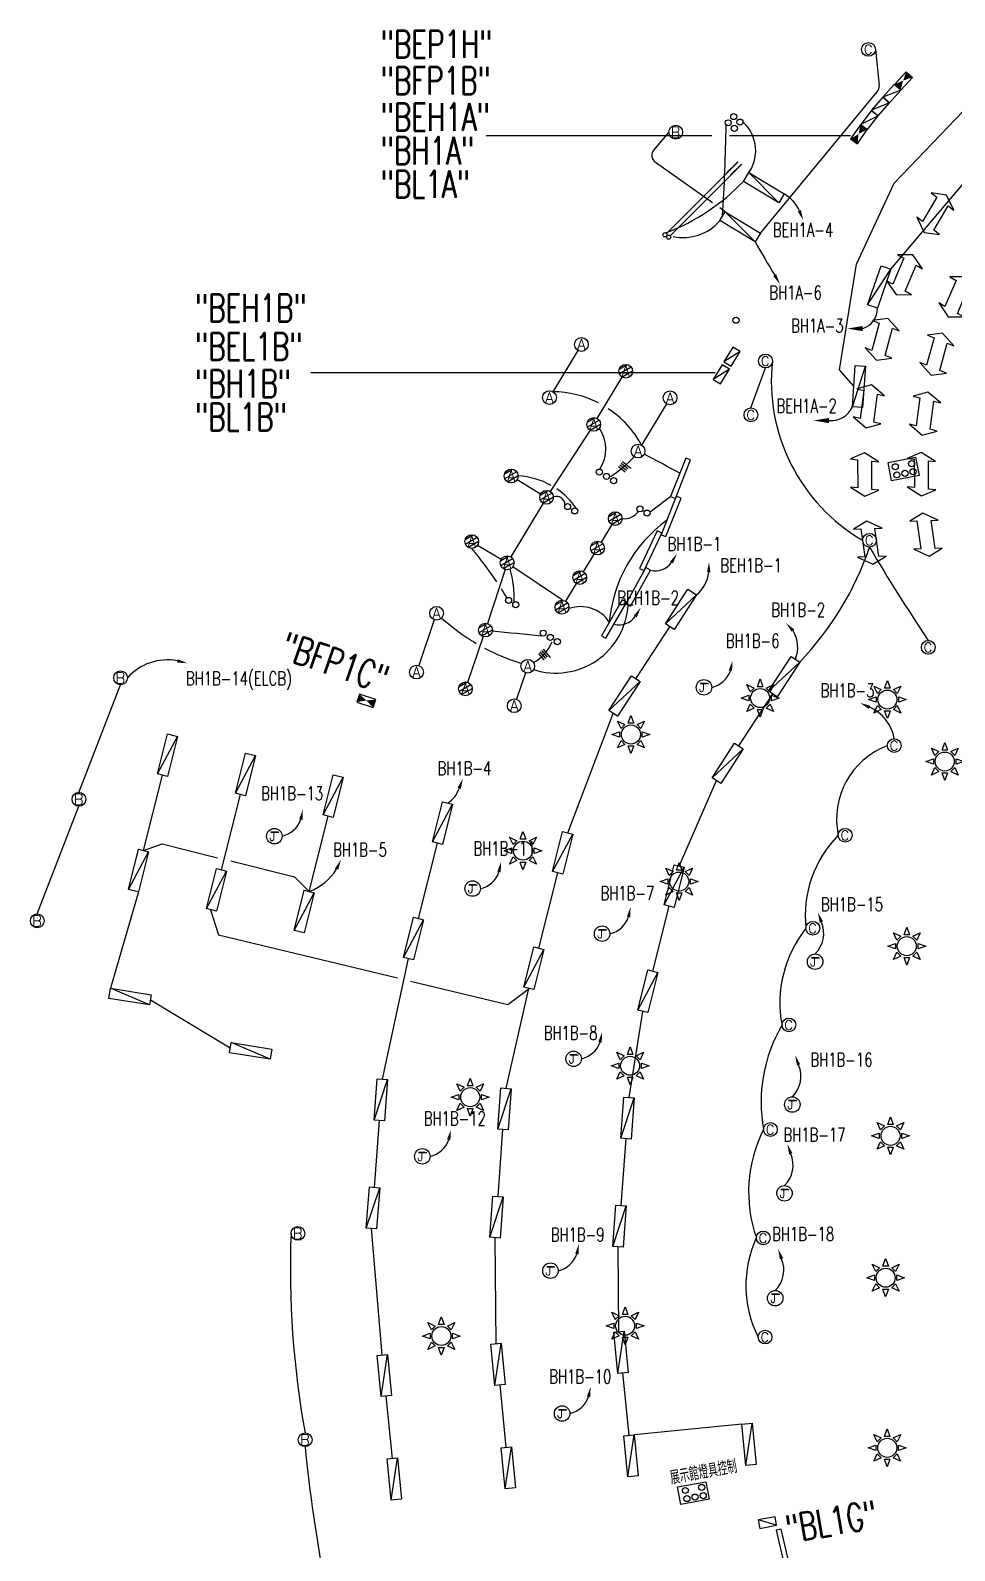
# Model space of a CAD drawing. Header units: millimetres. Extents: x 2956 to 16014, y 779 to 11660.
# Drawn here: x 2956 to 5638, y 6089 to 10500 of the extents above; entities that cross this region are included whole.
import ezdxf
from ezdxf.enums import TextEntityAlignment as Align

# ---------------------------------------------------------------- set-up
doc = ezdxf.new("R2010")
doc.units = ezdxf.units.MM
doc.header["$LTSCALE"] = 100
doc.layers.get('0').update_dxf_attribs({"color": 9})
for name, color, linetype in [('EL-BT', 6, 'Continuous'), ('EL-P', 3, 'Continuous'), ('EL-RISE', 11, 'Continuous'), ('EL-S-B', 6, 'Continuous'), ('EL-TEXT', 51, 'Continuous'), ('EP-PANEL-B', 1, 'Continuous'), ('EP-PANEL-TEXT', 1, 'Continuous')]:
    doc.layers.add(name, color=color, linetype=linetype)
doc.layers.add('NEW_LED_17W', color=30, linetype='Continuous', true_color=0xffb347)
doc.layers.add('NEW_LED_25W', color=4, linetype='Continuous', true_color=0x35c9ff)
doc.styles.add('LSP', font='txt.shx', dxfattribs={"width": 0.7, "bigfont": 'CHINESET.shx'})
doc.styles.get("Standard").update_dxf_attribs({"font": 'txt', "bigfont": 'chineset.shx'})
pattern_1 = [(30, (300.013, 279.966), (-6, 10.392305), [])]

# ---------------------------------------------------------------- blocks, each defined once
blk = doc.blocks.new('300D')
blk.add_circle((0, 0), 0.5)
blk.add_text('C', height=0.7).set_placement((-0.02, -0.36), align=Align.CENTER)
blk = doc.blocks.new('100S')
blk.add_circle((0, 0), 0.5)
blk.add_text('B', height=0.8).set_placement((-0.02, -0.41), align=Align.CENTER)
blk = doc.blocks.new('100D')
blk.add_circle((0, 0), 0.5)
blk.add_text('A', height=0.8).set_placement((0, 0), align=Align.MIDDLE)
blk = doc.blocks.new('402S')
for p, q in [((-2, 0.5), (2, -0.5)), ((-2, 0.5), (2, 0.5)), ((-2, -0.5), (-2, 0.5)), ((-2, 0.5), (-2, 0.5)), ((2, 0.5), (2, -0.5)), ((2, -0.5), (-2, -0.5))]:
    blk.add_line(p, q)
blk = doc.blocks.new('401H')
for p, q in [((2, 0.25), (-2, 0.25)), ((-2, 0.25), (-2, -0.25)), ((2, -0.25), (2, 0.25)), ((-2, -0.25), (2, -0.25))]:
    blk.add_line(p, q)
blk = doc.blocks.new('5S')
for centre, radius in [((-0.416, 0.591), 0.146), ((0.385, 0.591), 0.148), ((-0.416, 0.191), 0.146), ((-0.013, 0.191), 0.148), ((0.385, 0.191), 0.148)]:
    blk.add_circle(centre, radius)
blk = doc.blocks.new('SS-1')
blk.add_lwpolyline([(-30.1, 0.1, 0, 10, 0), (-0.1, 0.1, 10, 10, 0)], format="xyseb")
blk = doc.blocks.new('CEILBOX')
for p, q in [((21.4, 7.5), (7.9, 7.5)), ((7.9, 7.5), (23.8, 7.5))]:
    blk.add_line(p, q)
blk.add_circle((15, 0), 15)
blk.add_text('J', height=16).set_placement((11.1, -8.7), align=Align.CENTER)
blk = doc.blocks.new('3S')
for centre, radius in [((-0.404, 0.178), 0.146), ((0, 0.179), 0.148), ((0.398, 0.179), 0.148)]:
    blk.add_circle(centre, radius)
blk = doc.blocks.new('2S')
for centre, radius in [((-0.204, 0.165), 0.146), ((0.199, 0.166), 0.148)]:
    blk.add_circle(centre, radius)
blk = doc.blocks.new('4S')
for centre, radius in [((-0.191, 0.597), 0.146), ((0.212, 0.598), 0.148), ((-0.191, 0.197), 0.146), ((0.212, 0.198), 0.148)]:
    blk.add_circle(centre, radius)
blk = doc.blocks.new('1S')
blk.add_circle((0.004, 0.187), 0.148)
blk = doc.blocks.new('31W')
for p, q in [((-0.37, 0.5), (-0.37, -0.5)), ((-0.12, 0.5), (-0.12, -0.5)), ((0.13, 0.5), (0.13, -0.5)), ((0.38, 0.5), (0.38, -0.75))]:
    blk.add_line(p, q)
at = {"const_width": 0.05}
blk.add_lwpolyline([(0.35, -0.75, 1), (0.4, -0.75, 1)], format="xyb", close=True, dxfattribs=at)
blk = doc.blocks.new('P-D')
blk.add_line((-212.1, -206.1), (-4.2, 1.8))
blk.add_circle((0, 6), 6)
blk.add_trace([(-213.5, -204.7), (-210.7, -207.6), (-181, -173), (-178.2, -175.9)])
blk = doc.blocks.new('LPANEL')
for p, q in [((21, -0.1), (-29, -0.1)), ((-29, -0.1), (-29, -25.1)), ((-29, -0.1), (21, -25.1)), ((-29, -25.1), (21, -25.1)), ((21, -25.1), (21, -0.1))]:
    blk.add_line(p, q)
blk = doc.blocks.new('PPANEL')
for p, q in [((-31.5, -0.1), (-31.5, -24.6)), ((18.5, -0.1), (-31.5, -0.1)), ((-31.5, -24.6), (18.5, -24.6)), ((18.5, -24.6), (18.5, -0.1))]:
    blk.add_line(p, q)
for points in [[(-6.5, -11.1), (-31.5, -0.1), (-31.5, -24.6)], [(18.5, -0.1), (18.5, -24.6), (-6.5, -11.1)]]:
    blk.add_solid(points)
blk = doc.blocks.new('NEW_LED_25W_SYMBOL')
for points in [[(0, 110.6), (15.8, 66), (-15.8, 66)], [(-110.1, 0), (-65.7, 15.9), (-65.7, -15.9)], [(-77.8, 78.2), (-35.3, 57.9), (-57.6, 35.4)], [(77.9, 78.2), (57.6, 35.4), (35.3, 57.9)], [(110.1, 0), (65.7, -15.9), (65.7, 15.9)], [(-77.9, -78.3), (-57.6, -35.4), (-35.3, -57.9)], [(0, -110.7), (-15.8, -66), (15.8, -66)], [(77.8, -78.3), (35.3, -57.9), (57.6, -35.4)]]:
    blk.add_lwpolyline(points, close=True)
blk.add_circle((0, 0), 55.2)

msp = doc.modelspace()

# ---------------------------------------------------------------- hatches: boundary and pattern name
at = {"layer": 'EL-BT'}
h = msp.add_hatch(dxfattribs=at)
h.set_pattern_fill('U,I', color=256, scale=12, angle=30, style=2, pattern_type=0)
h.set_pattern_definition(pattern_1)
edge = h.paths.add_edge_path()
edge.add_line((5128.2, 10000.3), (5040.8, 10087.8))
edge = h.paths.add_edge_path()
edge.add_line((5128.2, 10000.3), (5025.3, 10062.1))
edge = h.paths.add_edge_path()
edge.add_line((5025.3, 10062.1), (5040.8, 10087.8))
edge = h.paths.add_edge_path()
edge.add_line((5040.8, 10087.8), (5143.6, 10026))
edge = h.paths.add_edge_path()
edge.add_line((5143.6, 10026), (5128.2, 10000.3))
h = msp.add_hatch(dxfattribs=at)
h.set_pattern_fill('U,I', color=256, scale=12, angle=30, style=2, pattern_type=0)
h.set_pattern_definition([(30, (-10777.316, -4109.106), (-6, 10.392305), [])])
edge = h.paths.add_edge_path()
edge.add_arc((4683.9, 9511.4), 20, 0, 360)
h = msp.add_hatch(dxfattribs=at)
h.set_pattern_fill('U,I', color=256, scale=12, angle=30, style=2, pattern_type=0)
h.set_pattern_definition(pattern_1)
edge = h.paths.add_edge_path()
edge.add_line((5341.6, 9408.1), (5380, 9525.7))
edge = h.paths.add_edge_path()
edge.add_line((5341.6, 9408.1), (5350.1, 9527.8))
edge = h.paths.add_edge_path()
edge.add_line((5350.1, 9527.8), (5380, 9525.7))
edge = h.paths.add_edge_path()
edge.add_line((5380, 9525.7), (5371.5, 9406))
edge = h.paths.add_edge_path()
edge.add_line((5371.5, 9406), (5341.6, 9408.1))
h = msp.add_hatch(dxfattribs=at)
h.set_pattern_fill('U,I', color=256, scale=12, angle=30, style=2, pattern_type=0)
h.set_pattern_definition([(30, (-10870.138, -4263.326), (-6, 10.392305), [])])
edge = h.paths.add_edge_path()
edge.add_arc((4591.1, 9357.2), 20, 0, 360)
h = msp.add_hatch(dxfattribs=at)
h.set_pattern_fill('U,I', color=256, scale=12, angle=30, style=2, pattern_type=0)
h.set_pattern_definition([(30, (-11109.927, -4413.17), (-6, 10.392305), [])])
edge = h.paths.add_edge_path()
edge.add_arc((4351.3, 9207.4), 20, 0, 360)
h = msp.add_hatch(dxfattribs=at)
h.set_pattern_fill('U,I', color=256, scale=12, angle=30, style=2, pattern_type=0)
h.set_pattern_definition([(30, (-11007.089, -4475.011), (-6, 10.392305), [])])
edge = h.paths.add_edge_path()
edge.add_arc((4454.2, 9145.5), 20, 0, 360)
h = msp.add_hatch(dxfattribs=at)
h.set_pattern_fill('U,I', color=256, scale=12, angle=30, style=2, pattern_type=0)
h.set_pattern_definition(pattern_1)
edge = h.paths.add_edge_path()
edge.add_line((4830.8, 9148.4), (4786.4, 9037))
edge = h.paths.add_edge_path()
edge.add_line((4786.4, 9037), (4800.3, 9031.4))
edge = h.paths.add_edge_path()
edge.add_line((4800.3, 9031.4), (4844.7, 9142.9))
edge = h.paths.add_edge_path()
edge.add_line((4844.7, 9142.9), (4830.8, 9148.4))
h = msp.add_hatch(dxfattribs=at)
h.set_pattern_fill('U,I', color=256, scale=12, angle=30, style=2, pattern_type=0)
h.set_pattern_definition([(30, (-10807.646, -4536.678), (-6, 10.392305), [])])
edge = h.paths.add_edge_path()
edge.add_arc((4653.6, 9083.8), 20, 0, 360)
h = msp.add_hatch(dxfattribs=at)
h.set_pattern_fill('U,I', color=256, scale=12, angle=30, style=2, pattern_type=0)
h.set_pattern_definition([(30, (-11224.34, -4603.401), (-6, 10.392305), [])])
edge = h.paths.add_edge_path()
edge.add_arc((4236.9, 9017.1), 20, 0, 360)
h = msp.add_hatch(dxfattribs=at)
h.set_pattern_fill('U,I', color=256, scale=12, angle=30, style=2, pattern_type=0)
h.set_pattern_definition([(30, (-10859.214, -4622.356), (-6, 10.392305), [])])
edge = h.paths.add_edge_path()
edge.add_arc((4602, 8998.2), 20, 0, 360)
h = msp.add_hatch(dxfattribs=at)
h.set_pattern_fill('U,I', color=256, scale=12, angle=30, style=2, pattern_type=0)
h.set_pattern_definition([(30, (-11121.501, -4665.243), (-6, 10.392305), [])])
edge = h.paths.add_edge_path()
edge.add_arc((4339.8, 8955.3), 20, 0, 360)
h = msp.add_hatch(dxfattribs=at)
h.set_pattern_fill('U,I', color=256, scale=12, angle=30, style=2, pattern_type=0)
h.set_pattern_definition([(30, (-10910.782, -4708.034), (-6, 10.392305), [])])
edge = h.paths.add_edge_path()
edge.add_arc((4550.5, 8912.5), 20, 0, 360)
h = msp.add_hatch(dxfattribs=at)
h.set_pattern_fill('U,I', color=256, scale=12, angle=30, style=2, pattern_type=0)
h.set_pattern_definition(pattern_1)
edge = h.paths.add_edge_path()
edge.add_line((4799, 8778.2), (4889.6, 8862.4))
edge = h.paths.add_edge_path()
edge.add_line((4799, 8778.2), (4864.5, 8878.8))
edge = h.paths.add_edge_path()
edge.add_line((4864.5, 8878.8), (4889.6, 8862.4))
edge = h.paths.add_edge_path()
edge.add_line((4889.6, 8862.4), (4824.1, 8761.8))
edge = h.paths.add_edge_path()
edge.add_line((4824.1, 8761.8), (4799, 8778.2))
h = msp.add_hatch(dxfattribs=at)
h.set_pattern_fill('U,I', color=256, scale=12, angle=30, style=2, pattern_type=0)
h.set_pattern_definition([(30, (-10962.35, -4793.713), (-6, 10.392305), [])])
edge = h.paths.add_edge_path()
edge.add_arc((4498.9, 8826.8), 20, 0, 360)
h = msp.add_hatch(dxfattribs=at)
h.set_pattern_fill('U,I', color=256, scale=12, angle=30, style=2, pattern_type=0)
h.set_pattern_definition(pattern_1)
edge = h.paths.add_edge_path()
edge.add_line((4673.5, 8847.9), (4613.5, 8744))
edge = h.paths.add_edge_path()
edge.add_line((4613.5, 8744), (4626.5, 8736.5))
edge = h.paths.add_edge_path()
edge.add_line((4626.5, 8736.5), (4686.5, 8840.4))
edge = h.paths.add_edge_path()
edge.add_line((4686.5, 8840.4), (4673.5, 8847.9))
h = msp.add_hatch(dxfattribs=at)
h.set_pattern_fill('U,I', color=256, scale=12, angle=30, style=2, pattern_type=0)
h.set_pattern_definition([(30, (-11184.462, -4860.279), (-6, 10.392305), [])])
edge = h.paths.add_edge_path()
edge.add_arc((4276.8, 8760.2), 20, 0, 360)
h = msp.add_hatch(dxfattribs=at)
h.set_pattern_fill('U,I', color=256, scale=12, angle=30, style=2, pattern_type=0)
h.set_pattern_definition([(30, (-11242.782, -5030.946), (-6, 10.392305), [])])
edge = h.paths.add_edge_path()
edge.add_arc((4218.5, 8589.6), 20, 0, 360)
h = msp.add_hatch(dxfattribs=at)
h.set_pattern_fill('U,I', color=256, scale=12, angle=30, style=2, pattern_type=0)
h.set_pattern_definition(pattern_1)
edge = h.paths.add_edge_path()
edge.add_line((4635.2, 8526.7), (4725.8, 8610.9))
edge = h.paths.add_edge_path()
edge.add_line((4635.2, 8526.7), (4700.7, 8627.2))
edge = h.paths.add_edge_path()
edge.add_line((4700.7, 8627.2), (4725.8, 8610.9))
edge = h.paths.add_edge_path()
edge.add_line((4725.8, 8610.9), (4660.4, 8510.3))
edge = h.paths.add_edge_path()
edge.add_line((4660.4, 8510.3), (4635.2, 8526.7))
h = msp.add_hatch(dxfattribs=at)
h.set_pattern_fill('U,I', color=256, scale=12, angle=30, style=2, pattern_type=0)
h.set_pattern_definition(pattern_1)
edge = h.paths.add_edge_path()
edge.add_line((3551, 8286.8), (3609.1, 8396))
edge = h.paths.add_edge_path()
edge.add_line((3551, 8286.8), (3580, 8403.2))
edge = h.paths.add_edge_path()
edge.add_line((3580, 8403.2), (3609.1, 8396))
edge = h.paths.add_edge_path()
edge.add_line((3609.1, 8396), (3580.1, 8279.5))
edge = h.paths.add_edge_path()
edge.add_line((3580.1, 8279.5), (3551, 8286.8))
h = msp.add_hatch(dxfattribs=at)
h.set_pattern_fill('U,I', color=256, scale=12, angle=30, style=2, pattern_type=0)
h.set_pattern_definition(pattern_1)
edge = h.paths.add_edge_path()
edge.add_line((4471.8, 8059.2), (4530, 8168.4))
edge = h.paths.add_edge_path()
edge.add_line((4471.8, 8059.2), (4500.9, 8175.6))
edge = h.paths.add_edge_path()
edge.add_line((4500.9, 8175.6), (4530, 8168.4))
edge = h.paths.add_edge_path()
edge.add_line((4530, 8168.4), (4501, 8051.9))
edge = h.paths.add_edge_path()
edge.add_line((4501, 8051.9), (4471.8, 8059.2))
h = msp.add_hatch(dxfattribs=at)
h.set_pattern_fill('U,I', color=256, scale=12, angle=30, style=2, pattern_type=0)
h.set_pattern_definition(pattern_1)
edge = h.paths.add_edge_path()
edge.add_line((3467.4, 7951.8), (3525.6, 8060.9))
edge = h.paths.add_edge_path()
edge.add_line((3467.4, 7951.8), (3496.5, 8068.2))
edge = h.paths.add_edge_path()
edge.add_line((3496.5, 8068.2), (3525.6, 8060.9))
edge = h.paths.add_edge_path()
edge.add_line((3525.6, 8060.9), (3496.5, 7944.5))
edge = h.paths.add_edge_path()
edge.add_line((3496.5, 7944.5), (3467.4, 7951.8))
h = msp.add_hatch(dxfattribs=at)
h.set_pattern_fill('U,I', color=256, scale=12, angle=30, style=2, pattern_type=0)
h.set_pattern_definition(pattern_1)
edge = h.paths.add_edge_path()
edge.add_line((4388.3, 7724.2), (4446.4, 7833.3))
edge = h.paths.add_edge_path()
edge.add_line((4388.3, 7724.2), (4417.3, 7840.6))
edge = h.paths.add_edge_path()
edge.add_line((4417.3, 7840.6), (4446.4, 7833.3))
edge = h.paths.add_edge_path()
edge.add_line((4446.4, 7833.3), (4417.4, 7716.9))
edge = h.paths.add_edge_path()
edge.add_line((4417.4, 7716.9), (4388.3, 7724.2))
h = msp.add_hatch(dxfattribs=at)
h.set_pattern_fill('U,I', color=256, scale=12, angle=30, style=2, pattern_type=0)
h.set_pattern_definition(pattern_1)
edge = h.paths.add_edge_path()
edge.add_line((4312.8, 7312), (4351.5, 7429.4))
edge = h.paths.add_edge_path()
edge.add_line((4312.8, 7312), (4321.6, 7431.6))
edge = h.paths.add_edge_path()
edge.add_line((4321.6, 7431.6), (4351.5, 7429.4))
edge = h.paths.add_edge_path()
edge.add_line((4351.5, 7429.4), (4342.7, 7309.7))
edge = h.paths.add_edge_path()
edge.add_line((4342.7, 7309.7), (4312.8, 7312))
h = msp.add_hatch(dxfattribs=at)
h.set_pattern_fill('U,I', color=256, scale=12, angle=30, style=2, pattern_type=0)
h.set_pattern_definition(pattern_1)
edge = h.paths.add_edge_path()
edge.add_line((4289.6, 6998.1), (4328.4, 7115.5))
edge = h.paths.add_edge_path()
edge.add_line((4289.6, 6998.1), (4298.4, 7117.7))
edge = h.paths.add_edge_path()
edge.add_line((4298.4, 7117.7), (4328.4, 7115.5))
edge = h.paths.add_edge_path()
edge.add_line((4328.4, 7115.5), (4319.5, 6995.9))
edge = h.paths.add_edge_path()
edge.add_line((4319.5, 6995.9), (4289.6, 6998.1))
h = msp.add_hatch(dxfattribs=at)
h.set_pattern_fill('U,I', color=256, scale=12, angle=30, style=2, pattern_type=0)
h.set_pattern_definition(pattern_1)
edge = h.paths.add_edge_path()
edge.add_line((4304.4, 6568.4), (4322.6, 6690.8))
edge = h.paths.add_edge_path()
edge.add_line((4304.4, 6568.4), (4292.8, 6687.8))
edge = h.paths.add_edge_path()
edge.add_line((4292.8, 6687.8), (4322.6, 6690.8))
edge = h.paths.add_edge_path()
edge.add_line((4322.6, 6690.8), (4334.3, 6571.3))
edge = h.paths.add_edge_path()
edge.add_line((4334.3, 6571.3), (4304.4, 6568.4))
h = msp.add_hatch(dxfattribs=at)
h.set_pattern_fill('U,I', color=256, scale=12, angle=30, style=2, pattern_type=0)
h.set_pattern_definition(pattern_1)
edge = h.paths.add_edge_path()
edge.add_line((4333.7, 6267.8), (4351.9, 6390.2))
edge = h.paths.add_edge_path()
edge.add_line((4333.7, 6267.8), (4322.1, 6387.3))
edge = h.paths.add_edge_path()
edge.add_line((4322.1, 6387.3), (4351.9, 6390.2))
edge = h.paths.add_edge_path()
edge.add_line((4351.9, 6390.2), (4363.6, 6270.8))
edge = h.paths.add_edge_path()
edge.add_line((4363.6, 6270.8), (4333.7, 6267.8))

# ---------------------------------------------------------------- linework, layer by layer
at = {"layer": 'EL-P'}
for p, q in [((5408.6, 10445.3), (5419.2, 10340.4)), ((5075.2, 9912.2), (5413.6, 10322)), ((5463.1, 10057.2), (5663.3, 10266.5)), ((4808.9, 10205.1), (4765.6, 10153.8)), ((5453.5, 9807.4), (5758.5, 10168.3)), ((4935.7, 10000), (4770.3, 10117.3)), ((5353.5, 9822), (5463.1, 10057.2)), ((4972.4, 9974), (4956.8, 9985.1)), ((5304.7, 9515.4), (5353.5, 9822)), ((4601.4, 9374.3), (4673.6, 9494.3)), ((5047.4, 9404.8), (5089.5, 9521.1)), ((5345.8, 9468), (5304.7, 9515.4)), ((4580.3, 9340.4), (4465, 9162.3)), ((4368.5, 9197), (4437, 9155.8)), ((4643.3, 9066.7), (4612.4, 9015.3)), ((4254.1, 9006.8), (4322.6, 8965.6)), ((4591.7, 8981), (4560.8, 8929.6)), ((4500.6, 8846.7), (4356.3, 8944.1)), ((4540.2, 8895.4), (4509.2, 8843.9)), ((4128.4, 8790), (4083.1, 8657.2)), ((4713.3, 8619), (4811.6, 8770)), ((4393, 8636.1), (4367, 8559.8)), ((3097, 8289.1), (3217.8, 8601.7)), ((5012.6, 8424.2), (5110.9, 8575.1)), ((4515.4, 8172), (4647.8, 8518.5)), ((3284.7, 8120.5), (3339.3, 8339.1)), ((4838.9, 8075.5), (4947.1, 8323.6)), ((3511, 8064.6), (3565.5, 8283.2)), ((2976.1, 7936.5), (3097, 8249.1)), ((3765.6, 8001.7), (3820.1, 8220.3)), ((3284.7, 8120.5), (3338.2, 8139.6)), ((3338.2, 8139.6), (3499.6, 8099.7)), ((4082.8, 7923.3), (4137.3, 8141.9)), ((3537.6, 8090.3), (3722.8, 8044.6)), ((3722.8, 8044.6), (3765.6, 8001.7)), ((4431.9, 7837), (4486.4, 8055.6)), ((3270.2, 8000.4), (3188.1, 7721.2)), ((3479, 7948.9), (3502.4, 7876.1)), ((4762.7, 7770.2), (4809.9, 7959.1)), ((3502.4, 7876.1), (4021.6, 7750.8)), ((3977.9, 7457), (4053.7, 7806.8)), ((4059.6, 7741.7), (4342, 7673.5)), ((4336.6, 7430.5), (4402.8, 7720.5)), ((4342, 7673.5), (4403.3, 7720.4)), ((3304.2, 7687.4), (3536, 7548.4)), ((4693.7, 7404.2), (4733.7, 7653.8)), ((3954.8, 7143.1), (3969.1, 7337.3)), ((4313.4, 7116.6), (4327.7, 7310.9)), ((4670.5, 7090.3), (4684.8, 7284.5)), ((3977.3, 6657.1), (3946, 7023.4)), ((4307.7, 6689.3), (4304.6, 6997)), ((4664.1, 6724.1), (4661.7, 6970.6)), ((4693.4, 6423.5), (4675.7, 6604.7)), ((4006.6, 6356.5), (3989, 6537.6)), ((4337, 6388.7), (4319.3, 6569.9)), ((5021, 6455.5), (4708.3, 6425))]:
    msp.add_line(p, q, dxfattribs=at)
for points in [[(5199, 9949.5, 0, 10, 0), (5187.7, 9977.2, 10, 10, 0)], [(5131.5, 9764.4, 0, 10, 0), (5116.2, 9790.2, 10, 10, 0)], [(5326.7, 9635.2, 0, 15, 0), (5371.7, 9635.2, 15, 15, 0)], [(5228.9, 9368.4, 0, 15, 0), (5273.9, 9368.4, 15, 15, 0)], [(4211.3, 8328.9, 0, 10, 0), (4200.4, 8301, 10, 10, 0)]]:
    msp.add_lwpolyline(points, format="xyseb", dxfattribs=at)
for points in [[(4545, 9572), (4472.8, 9452)], [(4802.1, 9416.9), (4730, 9297)], [(4443.9, 9128.4), (4350.1, 8972.4)], [(4333.6, 8936.2), (4282.9, 8779.3)], [(4270.3, 8741.3), (4224.9, 8608.5)]]:
    msp.add_lwpolyline(points, dxfattribs=at)
for centre, radius, start, end in [((5394.3, 10337.9), 25, 320.453, 5.7858), ((4948.4, 10151.2), 112.7, 321.9279, 47.6759), ((-906.2, 10333.2), 5882.7, 356.37559, 358.95458), ((4784.7, 10137.7), 25, 139.8369, 234.6659), ((4580.9, 10487.8), 615.4, 291.0828, 316.2367), ((5088.1, 9931.3), 109.8, 24.805, 59.6082), ((4851.3, 10037.9), 138.5, 257.5691, 319.683), ((9256, 12285.9), 4833.9, 209.761, 211.0835), ((5352.2, 9694.1), 62.2, 288.3757, 359.8232), ((5641.2, 9482.7), 534.9, 173.7368, 239.7171), ((4469.5, 9155.7), 296.3, 62.7918, 89.3537), ((4469.5, 9155.7), 296.3, 28.4684, 56.4242), ((5280.2, 9435.2), 67.1, 264.7348, 336.2016), ((4522.8, 9285.4), 103.8, 325.9617, 35.3939), ((1833.8, 3696.4), 6285.1, 61.41582, 62.48537), ((4461.8, 9486), 332, 302.3361, 317.9134), ((4361.2, 8989.3), 218.3, 60.8365, 87.3302), ((4483.1, 9123.7), 24.5, 358.3101, 111.3692), ((4361.2, 8989.3), 218.3, 34.7914, 55.8048), ((7440.5, 5626.5), 4392.5, 126.7177, 127.6652), ((4680.5, 9132.1), 48.7, 261.8331, 325.434), ((5040.2, 8749.3), 405.4, 125.8776, 175.1851), ((4543.7, 9287.8), 895, 316.131, 341.3003), ((10390, 11959.2), 5808.4, 210.61959, 213.77503), ((3431.2, 8315.3), 1055.4, 33.6382, 40.2391), ((4770.3, 8989), 56.7, 254.9195, 324.9674), ((4050.5, 8850.8), 309.9, 358.3058, 16.1712), ((4825.4, 8938.9), 99.9, 310.0337, 353.7975), ((3431.2, 8315.3), 1055.4, 30.6655, 32.3171), ((4481.3, 8845.5), 210, 252.1736, 356.5542), ((4553.3, 8729.5), 98.9, 32.9807, 109.8978), ((4569.8, 9262.9), 628.7, 228.0573, 239.4157), ((4665, 8832.3), 56.7, 254.9195, 324.9674), ((6580.1, 30879.8), 22239.2, 264.10684, 264.47735), ((5090.8, 8710.2), 92.2, 338.0207, 31.5216), ((4569.8, 9262.9), 628.7, 241.9726, 252.5406), ((4354.7, 8776), 126, 299.2293, 336.6556), ((3353.7, 8518.3), 155.4, 79.3306, 138.2684), ((4917.3, 8666.4), 74.3, 282.5618, 340.9787), ((5345.7, 8426), 119.2, 9.2481, 67.4803), ((5524.3, 8211.6), 228.4, 110.7634, 191.8265), ((4130.4, 8321.9), 73, 299.4756, 343.3528), ((3670.6, 8234.6), 74.3, 282.5618, 340.9787), ((5534.7, 7932.2), 329.8, 135.1703, 186.4857), ((3707, 8153.1), 162.4, 291.1222, 328.0333), ((4245.8, 8082.5), 74.3, 282.5618, 340.9787), ((4621.7, 7951.7), 74.3, 282.5618, 340.9787), ((5175.6, 7879.8), 82.9, 314.3357, 23.3786), ((5477, 7679.1), 345.7, 141.3642, 190.9445), ((5521.7, 7389.9), 445, 149.6879, 190.2216), ((4539, 7588.4), 74.3, 282.5618, 340.9787), ((5109.5, 7465.2), 82.9, 314.3357, 23.3786), ((4099.8, 7305.3), 74.3, 282.5618, 340.9787), ((5444.2, 7129), 403.7, 153.2283, 199.2092), ((5086.8, 7207.6), 82.9, 314.3357, 23.3786), ((6363.1, 6905.5), 2652.5, 177.7515, 190.3138), ((5362, 6857.9), 329.5, 155.1763, 206.9464), ((4471.7, 6973.7), 74.3, 282.5618, 340.9787), ((5059.9, 6903.2), 82.9, 314.3357, 23.3786), ((4505.7, 6559.2), 74.3, 282.5618, 340.9787), ((7813.8, 6775.7), 4078.6, 185.4182, 196.7628)]:
    msp.add_arc(centre, radius, start, end, dxfattribs=at)
at = {"layer": 'EL-S-B', "color": 6}
for points in [[(5445.4, 9246.7), (5525.3, 9262.2), (5535.6, 9209.1), (5455.7, 9193.7)], [(4834.6, 6273.7), (4916.5, 6288.8), (4925.9, 6238), (4844, 6222.9)]]:
    msp.add_lwpolyline(points, close=True, dxfattribs=at)
at = {"layer": 'EP-PANEL-TEXT'}
for p, q in [((4934.2, 10194.1), (4278.7, 10194.1)), ((5336, 10194.1), (4984.6, 10194.1)), ((4943.9, 9506.9), (3770, 9506.9))]:
    msp.add_line(p, q, dxfattribs=at)
at = {"layer": 'NEW_LED_17W', "true_color": 0xffb347}
for points in [[(5550.4, 9914.4), (5594.6, 9908.2), (5578.1, 9920.7), (5619.9, 9991.1), (5636.4, 9978.7), (5614.6, 10022.4), (5570.4, 10028.6), (5586.9, 10016.1), (5545, 9945.7), (5528.5, 9958.2)], [(5468.5, 9733.6), (5513.1, 9733.5), (5495.1, 9743.6), (5527, 9819), (5545, 9808.9), (5517.5, 9849.3), (5472.8, 9849.4), (5490.9, 9839.3), (5458.9, 9763.9), (5440.9, 9774)], [(5620, 9669.4), (5664.7, 9669.3), (5646.6, 9679.4), (5678.6, 9754.9), (5696.6, 9744.7), (5669, 9785.2), (5624.4, 9785.3), (5642.5, 9775.1), (5610.5, 9699.7), (5592.5, 9709.8)], [(5411.8, 9543.4), (5456, 9549.3), (5436.8, 9556.8), (5458.2, 9635.9), (5477.5, 9628.3), (5444.7, 9664.6), (5400.4, 9658.7), (5419.7, 9651.1), (5398.3, 9572), (5379, 9579.6)], [(5570.7, 9500.3), (5614.9, 9506.2), (5595.7, 9513.8), (5617.1, 9592.9), (5636.3, 9585.3), (5603.5, 9621.6), (5559.3, 9615.7), (5578.6, 9608.1), (5557.1, 9529), (5537.9, 9536.6)], [(5381.4, 9347.2), (5424.4, 9359.1), (5404.4, 9364), (5414.9, 9445.2), (5435, 9440.3), (5397.6, 9471.8), (5354.5, 9460), (5374.6, 9455), (5364.1, 9373.8), (5344, 9378.7)], [(5544.6, 9326.1), (5587.7, 9337.9), (5567.6, 9342.8), (5578.1, 9424.1), (5598.2, 9419.2), (5560.8, 9450.7), (5517.8, 9438.8), (5537.9, 9433.9), (5527.3, 9352.7), (5507.2, 9357.6)], [(5377.9, 9148.7), (5418.9, 9166.3), (5398.3, 9168.4), (5397.7, 9250.4), (5418.3, 9248.2), (5377, 9274.4), (5336, 9256.8), (5356.6, 9254.7), (5357.1, 9172.7), (5336.5, 9174.9)], [(5542.5, 9149.9), (5583.5, 9167.5), (5562.9, 9169.6), (5562.3, 9251.6), (5582.9, 9249.4), (5541.6, 9275.6), (5500.6, 9258), (5521.1, 9255.8), (5521.7, 9173.9), (5501.1, 9176.1)], [(5564.1, 8975.1), (5602.4, 8998), (5581.7, 8997.4), (5570.1, 9078.5), (5590.7, 9079.1), (5546.2, 9099.4), (5508, 9076.5), (5528.7, 9077.1), (5540.3, 8996), (5519.7, 8995.4)], [(5401.2, 8951.6), (5439.5, 8974.6), (5418.8, 8973.9), (5407.1, 9055), (5427.8, 9055.7), (5383.3, 9076), (5345.1, 9053), (5365.8, 9053.7), (5377.4, 8972.6), (5356.7, 8971.9)]]:
    msp.add_lwpolyline(points, close=True, dxfattribs=at)

# ---------------------------------------------------------------- block references
at = {"layer": 'EL-BT'}
for name, p, xscale, yscale, zscale in [('300D', (5388.6, 10445.3), 40, 40, 40), ('100S', (4828.9, 10205.1), 40, 40, 40), ('100D', (4555.3, 9589.1), 40, 40, 40), ('100D', (4683.9, 9511.4), 40, 40, 40), ('300D', (5089.5, 9541.1), 40, 40, 40), ('100D', (4462.5, 9434.9), 40, 40, 40), ('100D', (4812.5, 9434.1), 40, 40, 40), ('300D', (5047.4, 9384.8), 40, 40, 40), ('100D', (4591.1, 9357.2), 40, 40, 40), ('100D', (4719.6, 9279.8), 40, 40, 40), ('100D', (4351.3, 9207.4), 40, 40, 40), ('100D', (4454.2, 9145.5), 40, 40, 40), ('100D', (4653.6, 9083.8), 40, 40, 40), ('100D', (4236.9, 9017.1), 40, 40, 40), ('100D', (4602, 8998.2), 40, 40, 40), ('300D', (5391.5, 9020.8), 40, 40, 40), ('100D', (4339.8, 8955.3), 40, 40, 40), ('100D', (4550.5, 8912.5), 40, 40, 40), ('100D', (4134.9, 8808.9), 40, 40, 40), ('100D', (4498.9, 8826.8), 40, 40, 40), ('100D', (4276.8, 8760.2), 40, 40, 40), ('300D', (5561.9, 8710.2), 40, 40, 40), ('100D', (4076.6, 8638.3), 40, 40, 40), ('100D', (4399.4, 8655.1), 40, 40, 40), ('100S', (3217.8, 8621.7), 40, 40, 40), ('100D', (4218.5, 8589.6), 40, 40, 40), ('CEILBOX', (4888.4, 8593.9), 1.5, 1.5, 1.5), ('100D', (4360.5, 8540.8), 40, 40, 40), ('300D', (5463.3, 8425.1), 40, 40, 40), ('100S', (3097, 8269.1), 40, 40, 40), ('CEILBOX', (3641.7, 8162.1), 1.5, 1.5, 1.5), ('300D', (5320.7, 8164.8), 40, 40, 40), ('CEILBOX', (4217, 8010.1), 1.5, 1.5, 1.5), ('100S', (2976.1, 7916.5), 40, 40, 40), ('CEILBOX', (4592.9, 7879.2), 1.5, 1.5, 1.5), ('300D', (5226.9, 7895), 40, 40, 40), ('CEILBOX', (5211, 7798), 1.5, 1.5, 1.5), ('300D', (5157.5, 7614.5), 40, 40, 40), ('CEILBOX', (4510.2, 7516), 1.5, 1.5, 1.5), ('CEILBOX', (5144.9, 7383.4), 1.5, 1.5, 1.5), ('300D', (5103.8, 7310.9), 40, 40, 40), ('CEILBOX', (4071, 7232.9), 1.5, 1.5, 1.5), ('CEILBOX', (5122.2, 7125.8), 1.5, 1.5, 1.5), ('100S', (3732.6, 7009.6), 40, 40, 40), ('300D', (5083, 6996.2), 40, 40, 40), ('CEILBOX', (4442.9, 6901.2), 1.5, 1.5, 1.5), ('CEILBOX', (5095.3, 6821.4), 1.5, 1.5, 1.5), ('300D', (5088.3, 6708.6), 40, 40, 40), ('CEILBOX', (4476.8, 6486.7), 1.5, 1.5, 1.5), ('100S', (3753.4, 6410.6), 40, 40, 40)]:
    msp.add_blockref(name, p, dxfattribs=dict(at, xscale=xscale, yscale=yscale, zscale=zscale))
for name, p, xscale, yscale, zscale, rotation in [('402S', (5084.5, 10044), 29.99999999999956, 29.99999999999956, 29.99999999999956, 148.9795982336315), ('402S', (5016.1, 9930.3), 29.99999999999956, 29.99999999999956, 29.99999999999956, 148.9795982336315), ('402S', (5419.8, 9755.6), 30.00000000000314, 30, 30, 70.95973354233267), ('402S', (5360.8, 9466.9), 30.00000000000478, 30, 30, 85.95973354234265), ('401H', (4843.2, 9200.7), 29.99999999999942, 29.99999999999942, 29.99999999999942, 248.5958446902515), ('401H', (4815.5, 9089.9), 29.999999999998, 30, 30, 248.2553672323007), ('401H', (4756.2, 8990.6), 29.9999999999974, 30, 30, 245.0841829371394), ('401H', (4720, 8885.4), 30.00000000000186, 30, 30, 241.0489165159732), ('402S', (4844.3, 8820.3), 29.99999999999724, 30, 30, 56.93552876205984), ('401H', (4650, 8792.2), 29.99999999999518, 30, 30, 240.0043224390235), ('402S', (5143.6, 8625.4), 29.99999999999724, 30, 30, 56.93552876205984), ('402S', (4680.5, 8568.8), 29.99999999999724, 30, 30, 56.93552876205984), ('402S', (3353.8, 8397.3), 30.00000000000405, 30, 30, 75.99224180964201), ('402S', (4979.9, 8373.9), 29.99999999999724, 30, 30, 56.93552876205984), ('402S', (3580.1, 8341.4), 30.00000000000405, 30, 30, 75.99224180964201), ('402S', (3834.6, 8278.5), 30.00000000000405, 30, 30, 75.99224180964201), ('402S', (4151.8, 8200.1), 30.00000000000405, 30, 30, 75.99224180964201), ('402S', (4500.9, 8113.8), 30.00000000000405, 30, 30, 75.99224180964201), ('402S', (3270.2, 8062.3), 30.00000000000405, 30, 30, 75.99224180964201), ('402S', (4824.4, 8017.3), 30.00000000000405, 30, 30, 75.99224180964201), ('402S', (3496.5, 8006.4), 30.00000000000405, 30, 30, 75.99224180964201), ('402S', (3751, 7943.4), 30.00000000000405, 30, 30, 75.99224180964201), ('402S', (4068.2, 7865), 30.00000000000405, 30, 30, 75.99224180964201), ('402S', (4417.3, 7778.8), 30.00000000000405, 30, 30, 75.99224180964201), ('402S', (4748.2, 7712), 30.00000000000405, 30, 30, 75.99224180964201), ('402S', (3245, 7696.9), 30.00000000000056, 30.00000000000056, 30.00000000000056, 170.8909958707727), ('402S', (3595.2, 7538.9), 30.00000000000056, 30.00000000000056, 30.00000000000056, 170.8909958707727), ('402S', (3973.5, 7397.1), 30.00000000000359, 30, 30, 85.78069905457123), ('402S', (4332.1, 7370.7), 30.00000000000359, 30, 30, 85.78069905457123), ('402S', (4689.3, 7344.3), 30.00000000000359, 30, 30, 85.78069905457123), ('402S', (3950.4, 7083.3), 30.00000000000359, 30, 30, 85.78069905457123), ('402S', (4309, 7056.8), 30.00000000000359, 30, 30, 85.78069905457123), ('402S', (4666.1, 7030.5), 30.00000000000359, 30, 30, 85.78069905457123), ('402S', (4669.9, 6664.4), 29.99999999999804, 30, 30, 95.57384444048016), ('402S', (4313.5, 6629.6), 29.99999999999804, 30, 30, 95.57384444048016), ('402S', (3983.1, 6597.3), 29.99999999999804, 30, 30, 95.57384444048016), ('402S', (5041.8, 6397.2), 29.99999999999804, 30, 30, 95.57384444048016), ('402S', (4699.2, 6363.8), 29.99999999999804, 30, 30, 95.57384444048016), ('402S', (4012.5, 6296.8), 29.99999999999804, 30, 30, 95.57384444048016), ('402S', (4342.8, 6329), 29.99999999999804, 30, 30, 95.57384444048016), ('401H', (5141.5, 6091.4), 30.00000000000469, 30.00000000000728, 30, 283.0578924485017)]:
    msp.add_blockref(name, p, dxfattribs=dict(at, xscale=xscale, yscale=yscale, zscale=zscale, rotation=rotation))
at = {"layer": 'EL-P'}
for p, xscale, yscale, zscale, rotation in [((4678.4, 9234.4), 25, 25, 25, 50.0609570074705), ((4445.4, 8689.1), 24.99999999999972, 24.99999999999972, 24.99999999999972, 40.18833643610864)]:
    msp.add_blockref('31W', p, dxfattribs=dict(at, xscale=xscale, yscale=yscale, zscale=zscale, rotation=rotation))
for p, rotation in [((4816.8, 8956.5), 238.3763520414062), ((4924.6, 8928.1), 268.0237791635679), ((4711.5, 8799.7), 238.3763520414062), ((5169.5, 8758.5), 312.7867709696884), ((3382.5, 8670.9), 167.050274130315), ((4987.5, 8642.1), 258.3743435735876), ((5391.3, 8536), 334.6677711961295), ((3740.8, 8210.4), 258.3743435735876), ((3844.8, 8067.2), 244.7083219706144), ((4316, 8058.3), 258.3743435735876), ((4691.9, 7927.5), 258.3743435735876), ((5251.7, 7912.7), 289.6198869556638), ((4609.2, 7564.2), 258.3743435735876), ((5185.6, 7498.1), 289.6198869556638), ((4170.1, 7281.1), 258.3743435735876), ((5162.9, 7240.5), 289.6198869556638), ((4541.9, 6949.5), 258.3743435735876), ((5136, 6936.1), 289.6198869556638), ((4575.9, 6535), 258.3743435735876)]:
    msp.add_blockref('SS-1', p, dxfattribs=dict(at, rotation=rotation))
at = {"layer": 'EL-RISE', "rotation": 180}
for p in [(4798, 9913.3), (4808.6, 9906.5)]:
    msp.add_blockref('P-D', p, dxfattribs=at)
at = {"layer": 'EL-S-B', "color": 6}
for name, p, xscale, yscale, zscale, rotation in [('4S', (5015.6, 10216.8), 59.99999999999847, 60, 60, 47.87174593514537), ('3S', (4622.5, 9197), 59.99999999999861, 60, 60, 328.7778370261893), ('5S', (5497.5, 9204.1), 60.00000000000045, 60.00000000000045, 60.00000000000045, 10.97015832639113), ('2S', (4520.6, 9103.7), 60.00000000000066, 60.00000000000066, 60.00000000000066, 329.1449370857279), ('2S', (4730.6, 9097.2), 60.00000000000066, 60.00000000000066, 60.00000000000066, 329.1449370857279), ('2S', (4349.3, 8831.5), 60.00000000000066, 60.00000000000066, 60.00000000000066, 329.1449370857279), ('5S', (4888.1, 6233.1), 60.00000000000035, 60.00000000000035, 60.00000000000035, 10.46811949914185)]:
    msp.add_blockref(name, p, dxfattribs=dict(at, xscale=xscale, yscale=yscale, zscale=zscale, rotation=rotation))
at = {"layer": 'EL-S-B', "color": 6, "xscale": 60, "yscale": 60, "zscale": 60}
msp.add_blockref('1S', (5003.7, 9648.1), dxfattribs=at)
at = {"layer": 'EL-S-B', "xscale": 59.99999999999861, "yscale": 60, "zscale": 60, "rotation": 328.7778370261893}
msp.add_blockref('3S', (4459.5, 8729.7), dxfattribs=at)
at = {"layer": 'EP-PANEL-B'}
for name, p, rotation in [('PPANEL', (5485.2, 10367.1), 47.44085001802326), ('LPANEL', (5463, 10305.5), 228.7914555519855), ('LPANEL', (5430.1, 10267.9), 228.7914555519855), ('LPANEL', (5398.7, 10229.1), 232.4341659267394), ('PPANEL', (5354.3, 10211.6), 55.15565795214885), ('LPANEL', (5001.1, 9543.7), 238.957266206297), ('LPANEL', (4970.2, 9492.3), 238.957266206297), ('PPANEL', (3940.9, 8564.4), 341.2260405080977), ('LPANEL', (5093.3, 6157.1), 190.5121439281644)]:
    msp.add_blockref(name, p, dxfattribs=dict(at, rotation=rotation))
at = {"layer": 'NEW_LED_25W', "xscale": 0.5, "yscale": 0.5, "zscale": 0.5}
for p in [(5074, 8563), (5443.2, 8558.6), (4699.1, 8457.2), (5609.8, 8378.8), (4385.7, 8120.1), (4839, 8030.6), (5499.6, 7843), (4696.6, 7495.9), (4232.5, 7404.8), (5452.4, 7292.6), (5438.3, 6880.9), (4682.1, 6741.5), (4148.7, 6711.7), (5442.9, 6387.2)]:
    msp.add_blockref('NEW_LED_25W_SYMBOL', p, dxfattribs=at)

# ---------------------------------------------------------------- texts
at = {"layer": 'EL-TEXT', "width": 0.7}
for s, p in [('BEH1A-4', (5110.8, 9901.8)), ('BH1A-6', (5100.7, 9719.6)), ('BH1A-3', (5163.8, 9623.5)), ('BEH1A-2', (5121.2, 9391.1)), ('BH1B-1', (4805.4, 8990.3)), ('BEH1B-1', (4958.5, 8928.2)), ('BEH1B-2', (4659.5, 8833.7)), ('BH1B-2', (5106.4, 8799)), ('BH1B-6', (4974.2, 8708.9)), ('BH1B-14(ELCB)', (3407.5, 8599.9)), ('BH1B-3', (5249.6, 8565.3)), ('BH1B-4', (4137.9, 8339.2)), ('BH1B-13', (3625.9, 8266.4)), ('BH1B-5', (3834.7, 8102.8)), ('BH1B-11', (4241.8, 8106.5)), ('BH1B-7', (4610.9, 7976.7)), ('BH1B-15', (5250.5, 7944.4)), ('BH1B-8', (4445.9, 7571.3)), ('BH1B-16', (5220.1, 7493.4)), ('BH1B-12', (4098, 7322.8)), ('BH1B-17', (5141.9, 7275.9)), ('BH1B-9', (4466.5, 6985.8)), ('BH1B-18', (5109, 6987.5)), ('BH1B-10', (4462, 6574.3))]:
    msp.add_text(s, height=40, dxfattribs=at).set_placement(p)
msp.add_text('展示館燈具控制', height=40, rotation=10.4681, dxfattribs=at).set_placement((4816.7, 6279.8))
at = {"layer": 'EP-PANEL-TEXT', "style": 'LSP', "width": 0.7}
for s, p in [('"BEP1H"', (3972.6, 10420.4)), ('"BFP1B"', (3972.6, 10314.7)), ('"BFP1B"', (3972.6, 10314.7)), ('"BEH1A"', (3972.6, 10209)), ('"BH1A"', (3972.6, 10111.6)), ('"BL1A"', (3972.6, 10014.1)), ('"BEH1B"', (3433.7, 9655, -410.8)), ('"BEL1B"', (3433.7, 9543.1, -410.8)), ('"BH1B"', (3433.7, 9435.6, -410.8)), ('"BL1B"', (3433.7, 9338.3, -410.8))]:
    msp.add_text(s, height=80, dxfattribs=at).set_placement(p)
for s, rotation, p in [('"BFP1C"', 341, (3676.1, 8680.7)), ('"BL1G"', 10, (5156.4, 6111))]:
    msp.add_text(s, height=80, rotation=rotation, dxfattribs=at).set_placement(p)

doc.saveas('drawing.dxf')
